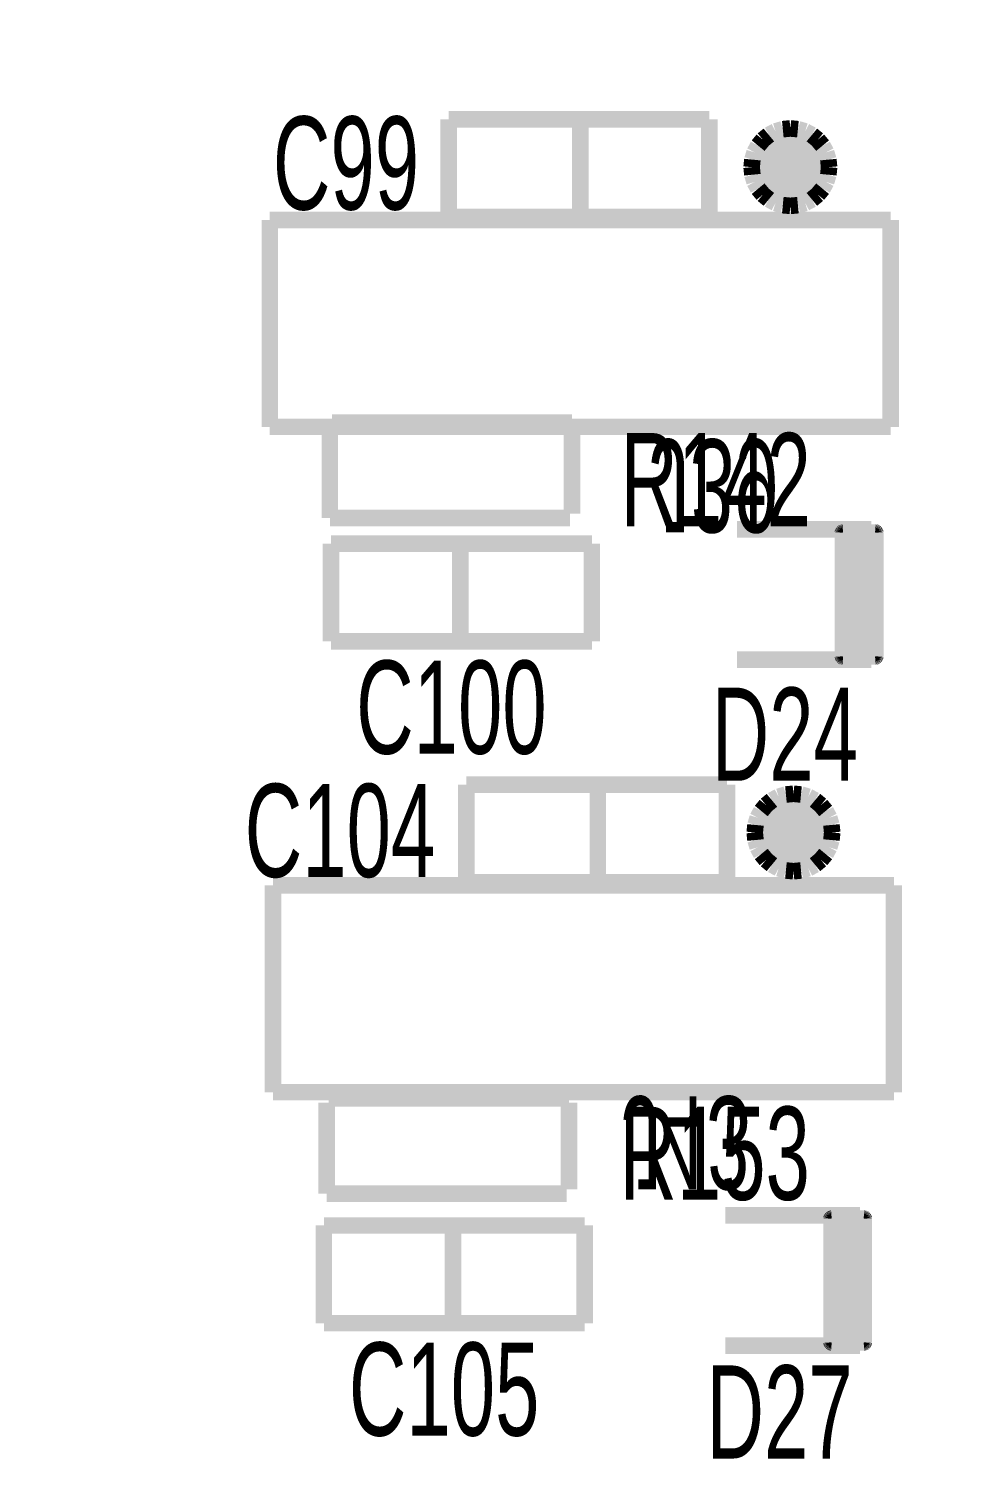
# Model space of a CAD drawing. Extents: x 0 to 105, y 0 to 80.
# Drawn here: x 0 to 11.35, y 62.4 to 80 of the extents above; entities that cross this region are included whole.
import ezdxf
from ezdxf.enums import TextEntityAlignment as Align

# ---------------------------------------------------------------- set-up
doc = ezdxf.new("R2010")
doc.units = 0
for name, color, linetype in [('BOARD_OUTLINE', 2, 'CONTINUOUS'), ('SILKSCREEN_BOTTOM', 6, 'CONTINUOUS'), ('SILKSCREEN_TOP', 4, 'CONTINUOUS')]:
    doc.layers.add(name, color=color, linetype=linetype)

msp = doc.modelspace()

# ---------------------------------------------------------------- linework, layer by layer
at = {"layer": 'BOARD_OUTLINE', "color": 2, "const_width": 0.000001}
for points in [[(105, 80), (0, 80)], [(0, 80), (0, 0)]]:
    msp.add_lwpolyline(points, dxfattribs=at)
at = {"layer": 'SILKSCREEN_BOTTOM', "color": 6, "const_width": 0.2032}
for points in [[(9.165298, 78.739351), (9.083119, 78.695425)], [(9.165298, 78.739351), (9.083119, 78.695425)], [(9.254467, 78.7664), (9.165298, 78.739351)], [(9.254467, 78.7664), (9.165298, 78.739351)], [(9.3472, 78.775534), (9.254467, 78.7664)], [(9.3472, 78.775534), (9.254467, 78.7664)], [(9.439933, 78.7664), (9.3472, 78.775534)], [(9.439933, 78.7664), (9.3472, 78.775534)], [(9.529102, 78.739351), (9.439933, 78.7664)], [(9.529102, 78.739351), (9.439933, 78.7664)], [(9.611281, 78.695425), (9.529102, 78.739351)], [(9.611281, 78.695425), (9.529102, 78.739351)], [(8.951975, 78.564281), (8.908049, 78.482102)], [(8.951975, 78.564281), (8.908049, 78.482102)], [(9.011088, 78.636312), (8.951975, 78.564281)], [(9.011088, 78.636312), (8.951975, 78.564281)], [(9.083119, 78.695425), (9.011088, 78.636312)], [(9.083119, 78.695425), (9.011088, 78.636312)], [(9.683312, 78.636312), (9.611281, 78.695425)], [(9.683312, 78.636312), (9.611281, 78.695425)], [(9.742425, 78.564281), (9.683312, 78.636312)], [(9.742425, 78.564281), (9.683312, 78.636312)], [(9.786351, 78.482102), (9.742425, 78.564281)], [(9.786351, 78.482102), (9.742425, 78.564281)], [(8.881, 78.392933), (8.871866, 78.3002)], [(8.881, 78.392933), (8.871866, 78.3002)], [(8.908049, 78.482102), (8.881, 78.392933)], [(8.908049, 78.482102), (8.881, 78.392933)], [(9.8134, 78.392933), (9.786351, 78.482102)], [(9.8134, 78.392933), (9.786351, 78.482102)], [(9.822534, 78.3002), (9.8134, 78.392933)], [(9.822534, 78.3002), (9.8134, 78.392933)], [(8.871866, 78.3002), (8.881, 78.207467)], [(8.871866, 78.3002), (8.881, 78.207467)], [(8.881, 78.207467), (8.908049, 78.118298)], [(8.881, 78.207467), (8.908049, 78.118298)], [(9.786351, 78.118298), (9.8134, 78.207467)], [(9.786351, 78.118298), (9.8134, 78.207467)], [(9.8134, 78.207467), (9.822534, 78.3002)], [(9.8134, 78.207467), (9.822534, 78.3002)], [(9.822534, 78.3002), (9.822534, 78.3002)], [(8.908049, 78.118298), (8.951975, 78.036119)], [(8.908049, 78.118298), (8.951975, 78.036119)], [(8.951975, 78.036119), (9.011088, 77.964088)], [(8.951975, 78.036119), (9.011088, 77.964088)], [(9.683312, 77.964088), (9.742425, 78.036119)], [(9.683312, 77.964088), (9.742425, 78.036119)], [(9.742425, 78.036119), (9.786351, 78.118298)], [(9.742425, 78.036119), (9.786351, 78.118298)], [(9.011088, 77.964088), (9.083119, 77.904975)], [(9.011088, 77.964088), (9.083119, 77.904975)], [(9.083119, 77.904975), (9.165298, 77.861049)], [(9.083119, 77.904975), (9.165298, 77.861049)], [(9.165298, 77.861049), (9.254467, 77.834)], [(9.165298, 77.861049), (9.254467, 77.834)], [(9.439933, 77.834), (9.529102, 77.861049)], [(9.439933, 77.834), (9.529102, 77.861049)], [(9.529102, 77.861049), (9.611281, 77.904975)], [(9.529102, 77.861049), (9.611281, 77.904975)], [(9.611281, 77.904975), (9.683312, 77.964088)], [(9.611281, 77.904975), (9.683312, 77.964088)], [(9.254467, 77.834), (9.3472, 77.824866)], [(9.254467, 77.834), (9.3472, 77.824866)], [(9.3472, 77.824866), (9.439933, 77.834)], [(9.3472, 77.824866), (9.439933, 77.834)], [(2.9591, 77.6525), (10.5791, 77.6525)], [(2.9591, 75.1125), (2.9591, 77.6525)], [(10.5791, 77.6525), (10.5791, 75.1125)], [(10.5791, 75.1125), (2.9591, 75.1125)], [(9.049188, 70.470212), (8.990075, 70.398181)], [(9.049188, 70.470212), (8.990075, 70.398181)], [(9.121219, 70.529325), (9.049188, 70.470212)], [(9.121219, 70.529325), (9.049188, 70.470212)], [(9.203398, 70.573251), (9.121219, 70.529325)], [(9.203398, 70.573251), (9.121219, 70.529325)], [(9.292567, 70.6003), (9.203398, 70.573251)], [(9.292567, 70.6003), (9.203398, 70.573251)], [(9.3853, 70.609434), (9.292567, 70.6003)], [(9.3853, 70.609434), (9.292567, 70.6003)], [(9.478033, 70.6003), (9.3853, 70.609434)], [(9.478033, 70.6003), (9.3853, 70.609434)], [(9.567202, 70.573251), (9.478033, 70.6003)], [(9.567202, 70.573251), (9.478033, 70.6003)], [(9.649381, 70.529325), (9.567202, 70.573251)], [(9.649381, 70.529325), (9.567202, 70.573251)], [(9.721412, 70.470212), (9.649381, 70.529325)], [(9.721412, 70.470212), (9.649381, 70.529325)], [(9.780525, 70.398181), (9.721412, 70.470212)], [(9.780525, 70.398181), (9.721412, 70.470212)], [(8.946149, 70.316002), (8.9191, 70.226833)], [(8.946149, 70.316002), (8.9191, 70.226833)], [(8.990075, 70.398181), (8.946149, 70.316002)], [(8.990075, 70.398181), (8.946149, 70.316002)], [(9.824451, 70.316002), (9.780525, 70.398181)], [(9.824451, 70.316002), (9.780525, 70.398181)], [(9.8515, 70.226833), (9.824451, 70.316002)], [(9.8515, 70.226833), (9.824451, 70.316002)], [(8.9191, 70.226833), (8.909966, 70.1341)], [(8.9191, 70.226833), (8.909966, 70.1341)], [(8.909966, 70.1341), (8.9191, 70.041367)], [(8.909966, 70.1341), (8.9191, 70.041367)], [(9.860634, 70.1341), (9.8515, 70.226833)], [(9.860634, 70.1341), (9.8515, 70.226833)], [(9.8515, 70.041367), (9.860634, 70.1341)], [(9.8515, 70.041367), (9.860634, 70.1341)], [(9.860634, 70.1341), (9.860634, 70.1341)], [(8.9191, 70.041367), (8.946149, 69.952198)], [(8.9191, 70.041367), (8.946149, 69.952198)], [(8.946149, 69.952198), (8.990075, 69.870019)], [(8.946149, 69.952198), (8.990075, 69.870019)], [(9.780525, 69.870019), (9.824451, 69.952198)], [(9.780525, 69.870019), (9.824451, 69.952198)], [(9.824451, 69.952198), (9.8515, 70.041367)], [(9.824451, 69.952198), (9.8515, 70.041367)], [(8.990075, 69.870019), (9.049188, 69.797988)], [(8.990075, 69.870019), (9.049188, 69.797988)], [(9.049188, 69.797988), (9.121219, 69.738875)], [(9.049188, 69.797988), (9.121219, 69.738875)], [(9.649381, 69.738875), (9.721412, 69.797988)], [(9.649381, 69.738875), (9.721412, 69.797988)], [(9.721412, 69.797988), (9.780525, 69.870019)], [(9.721412, 69.797988), (9.780525, 69.870019)], [(9.121219, 69.738875), (9.203398, 69.694949)], [(9.121219, 69.738875), (9.203398, 69.694949)], [(9.203398, 69.694949), (9.292567, 69.6679)], [(9.203398, 69.694949), (9.292567, 69.6679)], [(9.292567, 69.6679), (9.3853, 69.658766)], [(9.292567, 69.6679), (9.3853, 69.658766)], [(9.3853, 69.658766), (9.478033, 69.6679)], [(9.3853, 69.658766), (9.478033, 69.6679)], [(9.478033, 69.6679), (9.567202, 69.694949)], [(9.478033, 69.6679), (9.567202, 69.694949)], [(9.567202, 69.694949), (9.649381, 69.738875)], [(9.567202, 69.694949), (9.649381, 69.738875)], [(2.9972, 69.4864), (10.6172, 69.4864)], [(2.9972, 66.9464), (2.9972, 69.4864)], [(10.6172, 69.4864), (10.6172, 66.9464)], [(10.6172, 66.9464), (2.9972, 66.9464)]]:
    msp.add_lwpolyline(points, dxfattribs=at)
at = {"layer": 'SILKSCREEN_BOTTOM', "color": 6}
for points in [[(9.822534, 78.3002), (9.083119, 78.695424), (8.951975, 78.56428), (9.011088, 78.636312)], [(9.822534, 78.3002), (9.254467, 78.7664), (9.083119, 78.695424), (9.165298, 78.739352)], [(9.822534, 78.3002), (9.439933, 78.7664), (9.254467, 78.7664), (9.3472, 78.775536)], [(9.822534, 78.3002), (9.611281, 78.695424), (9.439933, 78.7664), (9.529102, 78.739352)], [(9.822534, 78.3002), (9.742425, 78.56428), (9.611281, 78.695424), (9.683312, 78.636312)], [(9.822534, 78.3002), (8.951975, 78.56428), (8.881, 78.392936), (8.908049, 78.482104)], [(9.822534, 78.3002), (9.8134, 78.392936), (9.742425, 78.56428), (9.786351, 78.482104)], [(9.822534, 78.3002), (8.881, 78.392936), (8.881, 78.207464), (8.871866, 78.3002)], [(9.822534, 78.3002), (8.881, 78.207464), (8.951975, 78.03612), (8.908049, 78.118296)], [(9.822534, 78.3002), (8.951975, 78.03612), (9.083119, 77.904976), (9.011088, 77.964088)], [(9.822534, 78.3002), (9.083119, 77.904976), (9.254467, 77.834), (9.165298, 77.861048)], [(9.822534, 78.3002), (9.254467, 77.834), (9.439933, 77.834), (9.3472, 77.824864)], [(9.822534, 78.3002), (9.439933, 77.834), (9.611281, 77.904976), (9.529102, 77.861048)], [(9.822534, 78.3002), (9.611281, 77.904976), (9.742425, 78.03612), (9.683312, 77.964088)], [(9.822534, 78.3002), (9.742425, 78.03612), (9.8134, 78.207464), (9.786351, 78.118296)], [(9.822534, 78.3002), (9.8134, 78.207464), (9.822534, 78.3002)], [(9.860634, 70.134096), (9.292567, 70.600304), (9.121219, 70.529328), (9.203398, 70.573248)], [(9.860634, 70.134096), (9.478033, 70.600304), (9.292567, 70.600304), (9.3853, 70.609432)], [(9.860634, 70.134096), (9.649381, 70.529328), (9.478033, 70.600304), (9.567202, 70.573248)], [(9.860634, 70.134096), (8.990075, 70.398184), (8.9191, 70.226832), (8.946149, 70.316)], [(9.860634, 70.134096), (9.121219, 70.529328), (8.990075, 70.398184), (9.049188, 70.470208)], [(9.860634, 70.134096), (9.780525, 70.398184), (9.649381, 70.529328), (9.721412, 70.470208)], [(9.860634, 70.134096), (9.8515, 70.226832), (9.780525, 70.398184), (9.824451, 70.316)], [(9.860634, 70.134096), (8.9191, 70.226832), (8.9191, 70.041368), (8.909966, 70.134096)], [(9.860634, 70.134096), (8.9191, 70.041368), (8.990075, 69.870016), (8.946149, 69.9522)], [(9.860634, 70.134096), (8.990075, 69.870016), (9.121219, 69.738872), (9.049188, 69.797984)], [(9.860634, 70.134096), (9.121219, 69.738872), (9.292567, 69.667904), (9.203398, 69.694952)], [(9.860634, 70.134096), (9.292567, 69.667904), (9.478033, 69.667904), (9.3853, 69.658768)], [(9.860634, 70.134096), (9.478033, 69.667904), (9.649381, 69.738872), (9.567202, 69.694952)], [(9.860634, 70.134096), (9.649381, 69.738872), (9.780525, 69.870016), (9.721412, 69.797984)], [(9.860634, 70.134096), (9.780525, 69.870016), (9.8515, 70.041368), (9.824451, 69.9522)], [(9.860634, 70.134096), (9.8515, 70.041368), (9.860634, 70.134096)]]:
    msp.add_solid(points, dxfattribs=at)
at = {"layer": 'SILKSCREEN_TOP', "color": 4}
for points, const_width in [([(8.3539, 78.8875), (5.1539, 78.8875)], 0.2032), ([(5.1539, 78.8875), (5.1539, 77.6875)], 0.2032), ([(6.7691, 78.8717), (6.7691, 77.7033)], 0.2032), ([(8.3539, 77.6875), (8.3539, 78.8875)], 0.2032), ([(5.1539, 77.6875), (8.3539, 77.6875)], 0.2032), ([(3.6957, 75.1125), (3.6957, 73.9949)], 0.2032), ([(6.6675, 75.1633), (3.7211, 75.1633)], 0.2032), ([(6.6675, 74.0457), (6.6675, 75.1125)], 0.2032), ([(3.6957, 73.9949), (6.6421, 73.9949)], 0.2032), ([(10.3403, 73.8551), (8.6903, 73.8551)], 0.2032), ([(9.960911, 73.857551), (9.954945, 73.852456)], 0.1), ([(9.960911, 73.857551), (9.954945, 73.852456)], 0.1), ([(9.967601, 73.861651), (9.960911, 73.857551)], 0.1), ([(9.967601, 73.861651), (9.960911, 73.857551)], 0.1), ([(9.97485, 73.864653), (9.967601, 73.861651)], 0.1), ([(9.97485, 73.864653), (9.967601, 73.861651)], 0.1), ([(9.982479, 73.866485), (9.97485, 73.864653)], 0.1), ([(9.982479, 73.866485), (9.97485, 73.864653)], 0.1), ([(9.9903, 73.8671), (9.982479, 73.866485)], 0.1), ([(9.9903, 73.8671), (9.982479, 73.866485)], 0.1), ([(10.3903, 73.8671), (9.9903, 73.8671)], 0.1), ([(10.3903, 73.8671), (9.9903, 73.8671)], 0.1), ([(10.398121, 73.866484), (10.3903, 73.8671)], 0.1), ([(10.398121, 73.866484), (10.3903, 73.8671)], 0.1), ([(10.40575, 73.864652), (10.398121, 73.866484)], 0.1), ([(10.40575, 73.864652), (10.398121, 73.866484)], 0.1), ([(10.412999, 73.86165), (10.40575, 73.864652)], 0.1), ([(10.412999, 73.86165), (10.40575, 73.864652)], 0.1), ([(10.419689, 73.85755), (10.412999, 73.86165)], 0.1), ([(10.419689, 73.85755), (10.412999, 73.86165)], 0.1), ([(10.425655, 73.852455), (10.419689, 73.85755)], 0.1), ([(10.425655, 73.852455), (10.419689, 73.85755)], 0.1), ([(6.9111, 73.6805), (3.7111, 73.6805)], 0.2032), ([(3.7111, 73.6805), (3.7111, 72.4805)], 0.2032), ([(5.2959, 72.4963), (5.2959, 73.6647)], 0.2032), ([(6.9111, 72.4805), (6.9111, 73.6805)], 0.2032), ([(9.940916, 73.824922), (9.9403, 73.8171)], 0.1), ([(9.940916, 73.824922), (9.9403, 73.8171)], 0.1), ([(9.9403, 73.8171), (9.9403, 72.2931)], 0.1), ([(9.9403, 73.8171), (9.9403, 72.2931)], 0.1), ([(9.942748, 73.832551), (9.940916, 73.824922)], 0.1), ([(9.942748, 73.832551), (9.940916, 73.824922)], 0.1), ([(9.94575, 73.8398), (9.942748, 73.832551)], 0.1), ([(9.94575, 73.8398), (9.942748, 73.832551)], 0.1), ([(9.94985, 73.84649), (9.94575, 73.8398)], 0.1), ([(9.94985, 73.84649), (9.94575, 73.8398)], 0.1), ([(9.954945, 73.852456), (9.94985, 73.84649)], 0.1), ([(9.954945, 73.852456), (9.94985, 73.84649)], 0.1), ([(10.43075, 73.846489), (10.425655, 73.852455)], 0.1), ([(10.43075, 73.846489), (10.425655, 73.852455)], 0.1), ([(10.43485, 73.839799), (10.43075, 73.846489)], 0.1), ([(10.43485, 73.839799), (10.43075, 73.846489)], 0.1), ([(10.437852, 73.83255), (10.43485, 73.839799)], 0.1), ([(10.437852, 73.83255), (10.43485, 73.839799)], 0.1), ([(10.439684, 73.824921), (10.437852, 73.83255)], 0.1), ([(10.439684, 73.824921), (10.437852, 73.83255)], 0.1), ([(10.4403, 73.8171), (10.439684, 73.824921)], 0.1), ([(10.4403, 73.8171), (10.439684, 73.824921)], 0.1), ([(10.4403, 72.2931), (10.4403, 73.8171)], 0.1), ([(10.4403, 72.2931), (10.4403, 73.8171)], 0.1), ([(3.7111, 72.4805), (6.9111, 72.4805)], 0.2032), ([(8.6903, 72.2551), (10.3403, 72.2551)], 0.2032), ([(9.9403, 72.2931), (9.940916, 72.285279)], 0.1), ([(9.9403, 72.2931), (9.940916, 72.285279)], 0.1), ([(9.940916, 72.285279), (9.942748, 72.27765)], 0.1), ([(9.940916, 72.285279), (9.942748, 72.27765)], 0.1), ([(9.942748, 72.27765), (9.94575, 72.270401)], 0.1), ([(9.942748, 72.27765), (9.94575, 72.270401)], 0.1), ([(9.94575, 72.270401), (9.94985, 72.263711)], 0.1), ([(9.94575, 72.270401), (9.94985, 72.263711)], 0.1), ([(10.43075, 72.26371), (10.43485, 72.2704)], 0.1), ([(10.43075, 72.26371), (10.43485, 72.2704)], 0.1), ([(10.43485, 72.2704), (10.437852, 72.277649)], 0.1), ([(10.43485, 72.2704), (10.437852, 72.277649)], 0.1), ([(10.437852, 72.277649), (10.439684, 72.285278)], 0.1), ([(10.437852, 72.277649), (10.439684, 72.285278)], 0.1), ([(10.439684, 72.285278), (10.4403, 72.2931)], 0.1), ([(10.439684, 72.285278), (10.4403, 72.2931)], 0.1), ([(9.94985, 72.263711), (9.954945, 72.257745)], 0.1), ([(9.94985, 72.263711), (9.954945, 72.257745)], 0.1), ([(9.954945, 72.257745), (9.960911, 72.25265)], 0.1), ([(9.954945, 72.257745), (9.960911, 72.25265)], 0.1), ([(9.960911, 72.25265), (9.967601, 72.24855)], 0.1), ([(9.960911, 72.25265), (9.967601, 72.24855)], 0.1), ([(9.967601, 72.24855), (9.97485, 72.245548)], 0.1), ([(9.967601, 72.24855), (9.97485, 72.245548)], 0.1), ([(9.97485, 72.245548), (9.982479, 72.243716)], 0.1), ([(9.97485, 72.245548), (9.982479, 72.243716)], 0.1), ([(9.982479, 72.243716), (9.9903, 72.2431)], 0.1), ([(9.982479, 72.243716), (9.9903, 72.2431)], 0.1), ([(9.9903, 72.2431), (10.3903, 72.2431)], 0.1), ([(9.9903, 72.2431), (10.3903, 72.2431)], 0.1), ([(10.3903, 72.2431), (10.398121, 72.243715)], 0.1), ([(10.3903, 72.2431), (10.398121, 72.243715)], 0.1), ([(10.398121, 72.243715), (10.40575, 72.245547)], 0.1), ([(10.398121, 72.243715), (10.40575, 72.245547)], 0.1), ([(10.40575, 72.245547), (10.412999, 72.248549)], 0.1), ([(10.40575, 72.245547), (10.412999, 72.248549)], 0.1), ([(10.412999, 72.248549), (10.419689, 72.252649)], 0.1), ([(10.412999, 72.248549), (10.419689, 72.252649)], 0.1), ([(10.419689, 72.252649), (10.425655, 72.257744)], 0.1), ([(10.419689, 72.252649), (10.425655, 72.257744)], 0.1), ([(10.425655, 72.257744), (10.43075, 72.26371)], 0.1), ([(10.425655, 72.257744), (10.43075, 72.26371)], 0.1), ([(8.5698, 70.7214), (5.3698, 70.7214)], 0.2032), ([(5.3698, 70.7214), (5.3698, 69.5214)], 0.2032), ([(6.985, 70.7056), (6.985, 69.5372)], 0.2032), ([(8.5698, 69.5214), (8.5698, 70.7214)], 0.2032), ([(5.3698, 69.5214), (8.5698, 69.5214)], 0.2032), ([(3.6576, 66.8194), (3.6576, 65.7018)], 0.2032), ([(6.6294, 66.8702), (3.683, 66.8702)], 0.2032), ([(6.6294, 65.7526), (6.6294, 66.8194)], 0.2032), ([(3.6576, 65.7018), (6.604, 65.7018)], 0.2032), ([(10.2006, 65.435), (8.5506, 65.435)], 0.2032), ([(9.803048, 65.412451), (9.801216, 65.404822)], 0.1), ([(9.803048, 65.412451), (9.801216, 65.404822)], 0.1), ([(9.80605, 65.4197), (9.803048, 65.412451)], 0.1), ([(9.80605, 65.4197), (9.803048, 65.412451)], 0.1), ([(9.81015, 65.42639), (9.80605, 65.4197)], 0.1), ([(9.81015, 65.42639), (9.80605, 65.4197)], 0.1), ([(9.815245, 65.432356), (9.81015, 65.42639)], 0.1), ([(9.815245, 65.432356), (9.81015, 65.42639)], 0.1), ([(9.821211, 65.437451), (9.815245, 65.432356)], 0.1), ([(9.821211, 65.437451), (9.815245, 65.432356)], 0.1), ([(9.827901, 65.441551), (9.821211, 65.437451)], 0.1), ([(9.827901, 65.441551), (9.821211, 65.437451)], 0.1), ([(9.83515, 65.444553), (9.827901, 65.441551)], 0.1), ([(9.83515, 65.444553), (9.827901, 65.441551)], 0.1), ([(9.842779, 65.446385), (9.83515, 65.444553)], 0.1), ([(9.842779, 65.446385), (9.83515, 65.444553)], 0.1), ([(9.8506, 65.447), (9.842779, 65.446385)], 0.1), ([(9.8506, 65.447), (9.842779, 65.446385)], 0.1), ([(10.2506, 65.447), (9.8506, 65.447)], 0.1), ([(10.2506, 65.447), (9.8506, 65.447)], 0.1), ([(10.258421, 65.446384), (10.2506, 65.447)], 0.1), ([(10.258421, 65.446384), (10.2506, 65.447)], 0.1), ([(10.26605, 65.444552), (10.258421, 65.446384)], 0.1), ([(10.26605, 65.444552), (10.258421, 65.446384)], 0.1), ([(10.273299, 65.44155), (10.26605, 65.444552)], 0.1), ([(10.273299, 65.44155), (10.26605, 65.444552)], 0.1), ([(10.279989, 65.43745), (10.273299, 65.44155)], 0.1), ([(10.279989, 65.43745), (10.273299, 65.44155)], 0.1), ([(10.285955, 65.432355), (10.279989, 65.43745)], 0.1), ([(10.285955, 65.432355), (10.279989, 65.43745)], 0.1), ([(10.29105, 65.426389), (10.285955, 65.432355)], 0.1), ([(10.29105, 65.426389), (10.285955, 65.432355)], 0.1), ([(10.29515, 65.419699), (10.29105, 65.426389)], 0.1), ([(10.29515, 65.419699), (10.29105, 65.426389)], 0.1), ([(10.298152, 65.41245), (10.29515, 65.419699)], 0.1), ([(10.298152, 65.41245), (10.29515, 65.419699)], 0.1), ([(10.299984, 65.404821), (10.298152, 65.41245)], 0.1), ([(10.299984, 65.404821), (10.298152, 65.41245)], 0.1), ([(6.8222, 65.3112), (3.6222, 65.3112)], 0.2032), ([(3.6222, 65.3112), (3.6222, 64.1112)], 0.2032), ([(5.207, 64.127), (5.207, 65.2954)], 0.2032), ([(6.8222, 64.1112), (6.8222, 65.3112)], 0.2032), ([(9.801216, 65.404822), (9.8006, 65.397)], 0.1), ([(9.801216, 65.404822), (9.8006, 65.397)], 0.1), ([(9.8006, 65.397), (9.8006, 63.873)], 0.1), ([(9.8006, 65.397), (9.8006, 63.873)], 0.1), ([(10.3006, 65.397), (10.299984, 65.404821)], 0.1), ([(10.3006, 65.397), (10.299984, 65.404821)], 0.1), ([(10.3006, 63.873), (10.3006, 65.397)], 0.1), ([(10.3006, 63.873), (10.3006, 65.397)], 0.1), ([(3.6222, 64.1112), (6.8222, 64.1112)], 0.2032), ([(8.5506, 63.835), (10.2006, 63.835)], 0.2032), ([(9.8006, 63.873), (9.801216, 63.865179)], 0.1), ([(9.8006, 63.873), (9.801216, 63.865179)], 0.1), ([(9.801216, 63.865179), (9.803048, 63.85755)], 0.1), ([(9.801216, 63.865179), (9.803048, 63.85755)], 0.1), ([(9.803048, 63.85755), (9.80605, 63.850301)], 0.1), ([(9.803048, 63.85755), (9.80605, 63.850301)], 0.1), ([(9.80605, 63.850301), (9.81015, 63.843611)], 0.1), ([(9.80605, 63.850301), (9.81015, 63.843611)], 0.1), ([(9.81015, 63.843611), (9.815245, 63.837645)], 0.1), ([(9.81015, 63.843611), (9.815245, 63.837645)], 0.1), ([(9.815245, 63.837645), (9.821211, 63.83255)], 0.1), ([(9.815245, 63.837645), (9.821211, 63.83255)], 0.1), ([(9.821211, 63.83255), (9.827901, 63.82845)], 0.1), ([(9.821211, 63.83255), (9.827901, 63.82845)], 0.1), ([(9.827901, 63.82845), (9.83515, 63.825448)], 0.1), ([(9.827901, 63.82845), (9.83515, 63.825448)], 0.1), ([(9.83515, 63.825448), (9.842779, 63.823616)], 0.1), ([(9.83515, 63.825448), (9.842779, 63.823616)], 0.1), ([(10.258421, 63.823615), (10.26605, 63.825447)], 0.1), ([(10.258421, 63.823615), (10.26605, 63.825447)], 0.1), ([(10.26605, 63.825447), (10.273299, 63.828449)], 0.1), ([(10.26605, 63.825447), (10.273299, 63.828449)], 0.1), ([(10.273299, 63.828449), (10.279989, 63.832549)], 0.1), ([(10.273299, 63.828449), (10.279989, 63.832549)], 0.1), ([(10.279989, 63.832549), (10.285955, 63.837644)], 0.1), ([(10.279989, 63.832549), (10.285955, 63.837644)], 0.1), ([(10.285955, 63.837644), (10.29105, 63.84361)], 0.1), ([(10.285955, 63.837644), (10.29105, 63.84361)], 0.1), ([(10.29105, 63.84361), (10.29515, 63.8503)], 0.1), ([(10.29105, 63.84361), (10.29515, 63.8503)], 0.1), ([(10.29515, 63.8503), (10.298152, 63.857549)], 0.1), ([(10.29515, 63.8503), (10.298152, 63.857549)], 0.1), ([(10.298152, 63.857549), (10.299984, 63.865178)], 0.1), ([(10.298152, 63.857549), (10.299984, 63.865178)], 0.1), ([(10.299984, 63.865178), (10.3006, 63.873)], 0.1), ([(10.299984, 63.865178), (10.3006, 63.873)], 0.1), ([(9.842779, 63.823616), (9.8506, 63.823)], 0.1), ([(9.842779, 63.823616), (9.8506, 63.823)], 0.1), ([(9.8506, 63.823), (10.2506, 63.823)], 0.1), ([(9.8506, 63.823), (10.2506, 63.823)], 0.1), ([(10.2506, 63.823), (10.258421, 63.823615)], 0.1), ([(10.2506, 63.823), (10.258421, 63.823615)], 0.1)]:
    msp.add_lwpolyline(points, dxfattribs=dict(at, const_width=const_width))
for points in [[(10.3903, 72.243104), (9.940916, 73.82492), (9.9403, 72.293104), (9.9403, 73.817104)], [(10.3903, 72.243104), (9.94575, 73.8398), (9.940916, 73.82492), (9.942748, 73.832552)], [(10.3903, 72.243104), (9.954945, 73.852456), (9.94575, 73.8398), (9.94985, 73.846488)], [(10.3903, 72.243104), (9.967601, 73.861648), (9.954945, 73.852456), (9.960911, 73.857552)], [(10.3903, 72.243104), (9.982479, 73.866488), (9.967601, 73.861648), (9.97485, 73.864656)], [(10.3903, 72.243104), (10.3903, 73.867104), (9.982479, 73.866488), (9.9903, 73.867104)], [(10.3903, 72.243104), (10.40575, 73.864656), (10.3903, 73.867104), (10.398121, 73.86648)], [(10.3903, 72.243104), (10.419689, 73.857552), (10.40575, 73.864656), (10.412999, 73.861648)], [(10.3903, 72.243104), (10.43075, 73.846488), (10.419689, 73.857552), (10.425655, 73.852456)], [(10.3903, 72.243104), (10.437852, 73.832552), (10.43075, 73.846488), (10.43485, 73.8398)], [(10.3903, 72.243104), (10.4403, 73.817104), (10.437852, 73.832552), (10.439684, 73.82492)], [(10.3903, 72.243104), (10.439684, 72.28528), (10.4403, 73.817104), (10.4403, 72.293104)], [(10.3903, 72.243104), (9.9403, 72.293104), (9.942748, 72.277648), (9.940916, 72.28528)], [(10.3903, 72.243104), (9.942748, 72.277648), (9.94985, 72.263712), (9.94575, 72.2704)], [(10.3903, 72.243104), (9.94985, 72.263712), (9.960911, 72.252648), (9.954945, 72.257744)], [(10.3903, 72.243104), (9.960911, 72.252648), (9.97485, 72.245552), (9.967601, 72.248552)], [(10.3903, 72.243104), (9.97485, 72.245552), (9.9903, 72.243104), (9.982479, 72.243712)], [(10.3903, 72.243104), (10.43485, 72.2704), (10.439684, 72.28528), (10.437852, 72.277648)], [(10.3903, 72.243104), (10.425655, 72.257744), (10.43485, 72.2704), (10.43075, 72.263712)], [(10.3903, 72.243104), (10.412999, 72.248552), (10.425655, 72.257744), (10.419689, 72.252648)], [(10.3903, 72.243104), (10.398121, 72.243712), (10.412999, 72.248552), (10.40575, 72.245544)], [(10.2506, 63.823), (9.801216, 65.404824), (9.8006, 63.873), (9.8006, 65.397)], [(10.2506, 63.823), (9.80605, 65.4197), (9.801216, 65.404824), (9.803048, 65.412452)], [(10.2506, 63.823), (9.815245, 65.432356), (9.80605, 65.4197), (9.81015, 65.426392)], [(10.2506, 63.823), (9.827901, 65.441552), (9.815245, 65.432356), (9.821211, 65.437452)], [(10.2506, 63.823), (9.842779, 65.446384), (9.827901, 65.441552), (9.83515, 65.444552)], [(10.2506, 63.823), (10.2506, 65.447), (9.842779, 65.446384), (9.8506, 65.447)], [(10.2506, 63.823), (10.26605, 65.444552), (10.2506, 65.447), (10.258421, 65.446384)], [(10.2506, 63.823), (10.279989, 65.437448), (10.26605, 65.444552), (10.273299, 65.441552)], [(10.2506, 63.823), (10.29105, 65.426388), (10.279989, 65.437448), (10.285955, 65.432356)], [(10.2506, 63.823), (10.298152, 65.412448), (10.29105, 65.426388), (10.29515, 65.4197)], [(10.2506, 63.823), (10.3006, 65.397), (10.298152, 65.412448), (10.299984, 65.40482)], [(10.2506, 63.823), (10.299984, 63.865176), (10.3006, 65.397), (10.3006, 63.873)], [(10.2506, 63.823), (9.8006, 63.873), (9.803048, 63.857552), (9.801216, 63.86518)], [(10.2506, 63.823), (9.803048, 63.857552), (9.81015, 63.843612), (9.80605, 63.8503)], [(10.2506, 63.823), (9.81015, 63.843612), (9.821211, 63.832552), (9.815245, 63.837644)], [(10.2506, 63.823), (9.821211, 63.832552), (9.83515, 63.825448), (9.827901, 63.828448)], [(10.2506, 63.823), (9.83515, 63.825448), (9.8506, 63.823), (9.842779, 63.823616)], [(10.2506, 63.823), (10.29515, 63.8503), (10.299984, 63.865176), (10.298152, 63.857548)], [(10.2506, 63.823), (10.285955, 63.837644), (10.29515, 63.8503), (10.29105, 63.843608)], [(10.2506, 63.823), (10.273299, 63.828448), (10.285955, 63.837644), (10.279989, 63.832548)], [(10.2506, 63.823), (10.258421, 63.823616), (10.273299, 63.828448), (10.26605, 63.825448)]]:
    msp.add_solid(points, dxfattribs=at)

# ---------------------------------------------------------------- texts
at = {"layer": 'SILKSCREEN_BOTTOM', "text_generation_flag": 2, "width": 0.64}
for s, p in [('J39', (8.41502, 74.3886)), ('J43', (8.07212, 66.3241))]:
    msp.add_text(s, height=1.143, rotation=180, dxfattribs=at).set_placement(p, align=Align.MIDDLE_CENTER)
at = {"layer": 'SILKSCREEN_TOP', "width": 0.64}
for s, p in [('C99', (3.89382, 78.351)), ('R142', (8.43026, 74.4648)), ('C100', (5.1873, 71.6723)), ('D24', (9.27862, 71.3406)), ('C104', (3.82016, 70.1595)), ('R153', (8.41756, 66.1971)), ('C105', (5.0984, 63.303)), ('D27', (9.21512, 63.0221))]:
    msp.add_text(s, height=1.143, dxfattribs=at).set_placement(p, align=Align.MIDDLE_CENTER)

doc.saveas('drawing.dxf')
